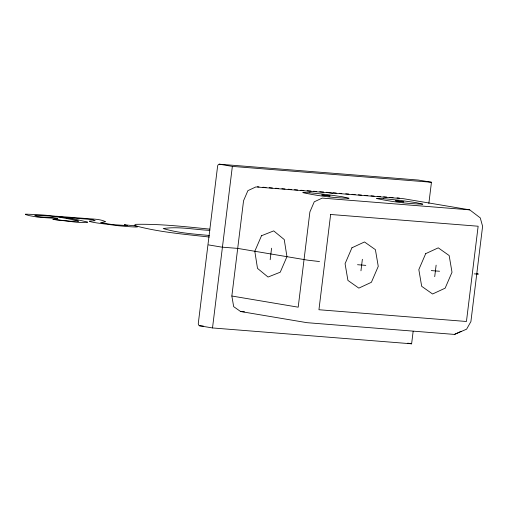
<?xml version="1.0" encoding="UTF-8"?>
<svg xmlns="http://www.w3.org/2000/svg" width="508" height="508" viewBox="0 0 508 508"><rect width="100%" height="100%" fill="white"/><g stroke="black" fill="none" stroke-linecap="round" stroke-linejoin="round"><path stroke-width="0.76" d="M212.515 327.946L232.353 166.395L219.278 164.192A2.546 1.784 -85.4 0 0 217.627 165.97L198.285 323.513A2.546 1.784 -85.4 0 0 199.441 325.761L212.515 327.946L411.62 343.808L413.156 331.26M231.851 296.018L243.548 200.755L247.904 190.64L255.88 186.938L403.384 198.691L469.735 209.855L480.263 217.888L482.6 226.314L470.903 321.577L466.598 329.178L454.438 334.423L306.934 322.675L240.589 311.512L233.661 306.622L231.851 296.018L298.196 307.181L309.893 211.919L314.255 201.803L322.231 198.101L469.735 209.855M270.167 259.715L271.577 248.221M360.959 270.789L362.369 259.296M428.854 203.429L431.457 182.251L418.382 180.054L219.278 164.192M434.708 276.669L436.124 265.17M454.438 334.423L461.086 331.343M209.321 235.477C193.878 234.042 178.098 233.02 163.201 228.549C178.022 226.333 193.421 229.438 208.356 230.295L209.868 230.486M232.353 166.395L431.457 182.251M257.397 186.779L258.978 186.9M262.922 187.217L266.078 187.465M269.234 187.719L272.383 187.973M275.539 188.22L278.695 188.474M281.851 188.722L285.007 188.976M288.163 189.224L291.319 189.478M294.475 189.732L297.625 189.979M300.78 190.233L303.936 190.481M307.092 190.735L311.036 191.046M313.404 191.237L316.56 191.491M319.71 191.738L323.659 192.056M326.809 192.303L329.178 192.494M333.121 192.805L336.277 193.059M339.433 193.313L341.801 193.497M345.745 193.815L348.894 194.062M352.05 194.316L355.206 194.564M358.362 194.818L361.518 195.072M364.674 195.32L367.83 195.574M370.986 195.821L374.136 196.075M377.292 196.323L380.448 196.577M383.603 196.831L386.759 197.079M389.915 197.333L393.071 197.58M397.015 197.898L399.377 198.082M321.799 195.129L330.067 195.79M395.548 201.003L403.816 201.663M319.526 261.55L307.797 260.185L237.7 248.393L221.742 247.123L208.572 244.907M474.294 273.875L478.326 274.072L476.371 273.615M357.53 264.712L365.798 265.373M431.286 270.586L439.547 271.247M240.589 311.512L244.532 311.823M199.441 325.761L203.391 326.072M209.366 237.046C184.194 234.182 158.61 232.219 134.144 225.425L135.801 224.333C160.064 223.844 184.271 226.574 208.382 228.987L209.887 229.159M395.675 200.66L403.689 202.006M326.415 192.272L332.848 193.358M321.926 194.786L329.933 196.132M407.772 343.16L411.62 343.808M330.638 214.478L318.941 309.734L466.446 321.488L478.142 226.225L330.638 214.478M261.512 235.737L254.8 251.263L257.499 268.376L268.04 277.044L280.238 272.199L286.95 256.673L284.245 239.56L273.704 230.886L261.512 235.737M351.936 247.79L345.072 263.722L347.929 280.429L358.832 288.125L371.392 282.296L378.257 266.363L375.399 249.657L364.496 241.967L351.936 247.79M425.685 253.663L418.827 269.596L421.678 286.302L432.581 293.999L445.148 288.169L452.006 272.237L449.155 255.53L438.252 247.841L425.685 253.663M124.466 224.784L127.419 225.609L112.389 224.606L100.559 222.631L105.689 221.723C100.47 219.202 94.342 219.139 88.652 218.7L56.407 216.224L69.704 218.199L72.085 218.288L69.145 217.729L92.729 219.608L95.193 220.688L89.821 221.056A25.476 1.111 7 0 0 97.047 222.968L118.307 225.723A40.322 1.759 7 0 0 136.246 227.019L137.681 226.835L135.827 225.965L124.466 224.784M78.461 221.12L70.777 221.234L52.883 219.405L76.365 222.218L82.537 222.58L87.706 222.174C67.545 216.98 46.253 214.63 25.4 214.173L25.521 214.56L29.4 215.665L38.278 217.227L57.702 218.529C50.254 216.548 42.266 218.078 34.95 215.646L34.868 215.329C49.479 215.436 64.364 217.507 78.461 221.12M309.855 192.754L302.832 192.615C317.97 195.961 333.534 197.822 349.028 198.304L342.525 196.78L326.295 194.481L309.855 192.754M383.61 198.628L376.58 198.488C391.725 201.835 407.283 203.695 422.783 204.178L416.274 202.654L400.05 200.355L383.61 198.628"/></g></svg>
